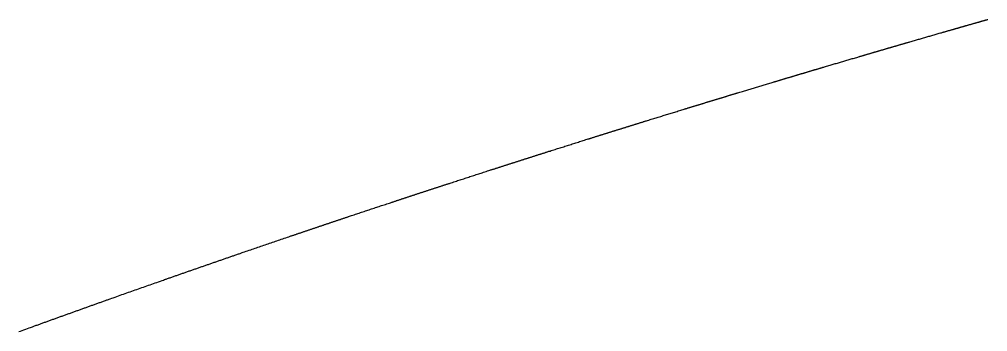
# Model space of a CAD drawing. Header units: millimetres. Extents: x 0 to 610, y 0 to 457.
# Drawn here: x 23.373 to 25.321, y 96.469 to 97.097 of the extents above; entities that cross this region are included whole.
import ezdxf

# ---------------------------------------------------------------- set-up
doc = ezdxf.new("R2010")
doc.units = ezdxf.units.MM
doc.layers.add('TEST_CUT_FIRST', color=1, linetype='Continuous')

msp = doc.modelspace()

# ---------------------------------------------------------------- linework, layer by layer
at = {"layer": 'TEST_CUT_FIRST'}
msp.add_lwpolyline([(23.37194, 96.46874), (23.37521, 96.46993), (23.37854, 96.47114), (23.38201, 96.4724), (23.38563, 96.47371), (23.38921, 96.475), (23.39252, 96.47621), (23.39534, 96.47723), (23.39752, 96.47802), (23.39921, 96.47863), (23.40063, 96.47914), (23.40202, 96.47964), (23.40355, 96.4802), (23.40522, 96.4808), (23.40695, 96.48143), (23.4087, 96.48206), (23.4104, 96.48268), (23.41207, 96.48328), (23.41373, 96.48388), (23.41538, 96.48447), (23.41704, 96.48507), (23.4187, 96.48568), (23.42038, 96.48628), (23.42205, 96.48689), (23.42373, 96.48749), (23.4254, 96.48809), (23.42706, 96.48869), (23.42873, 96.4893), (23.4304, 96.4899), (23.43207, 96.4905), (23.43374, 96.4911), (23.43541, 96.4917), (23.43708, 96.49231), (23.43875, 96.49291), (23.44042, 96.49351), (23.44209, 96.49411), (23.44376, 96.49471), (23.44543, 96.49531), (23.4471, 96.49592), (23.44877, 96.49652), (23.45044, 96.49712), (23.45211, 96.49772), (23.45378, 96.49832), (23.45545, 96.49892), (23.45712, 96.49952), (23.45879, 96.50012), (23.46046, 96.50072), (23.46214, 96.50132), (23.46381, 96.50192), (23.46548, 96.50252), (23.46715, 96.50312), (23.46882, 96.50372), (23.47049, 96.50432), (23.47216, 96.50492), (23.47383, 96.50552), (23.4755, 96.50612), (23.47717, 96.50672), (23.47884, 96.50732), (23.48051, 96.50792), (23.48218, 96.50852), (23.48386, 96.50912), (23.48553, 96.50972), (23.4872, 96.51032), (23.48887, 96.51091), (23.49054, 96.51151), (23.49221, 96.51211), (23.49388, 96.51271), (23.49555, 96.51331), (23.49722, 96.51391), (23.4989, 96.5145), (23.50057, 96.5151), (23.50224, 96.5157), (23.50391, 96.5163), (23.50558, 96.5169), (23.50725, 96.51749), (23.50892, 96.51809), (23.5106, 96.51869), (23.51227, 96.51929), (23.51394, 96.51988), (23.51561, 96.52048), (23.51728, 96.52108), (23.51896, 96.52167), (23.52063, 96.52227), (23.5223, 96.52287), (23.52397, 96.52346), (23.52564, 96.52406), (23.52731, 96.52466), (23.52899, 96.52525), (23.53066, 96.52585), (23.53234, 96.52645), (23.53401, 96.52704), (23.53567, 96.52764), (23.53733, 96.52822), (23.53898, 96.52881), (23.54065, 96.52941), (23.54236, 96.53002), (23.54411, 96.53064), (23.54585, 96.53126), (23.54752, 96.53185), (23.54905, 96.5324), (23.55044, 96.53289), (23.55187, 96.5334), (23.55356, 96.534), (23.55574, 96.53478), (23.55857, 96.53578), (23.5619, 96.53696), (23.56549, 96.53824), (23.56911, 96.53952), (23.57259, 96.54076), (23.57594, 96.54195), (23.57922, 96.54311), (23.58248, 96.54427), (23.58579, 96.54544), (23.58913, 96.54662), (23.59249, 96.54781), (23.59586, 96.549), (23.59921, 96.55019), (23.60256, 96.55137), (23.6059, 96.55255), (23.60923, 96.55373), (23.61257, 96.5549), (23.61591, 96.55608), (23.61925, 96.55726), (23.62261, 96.55845), (23.62598, 96.55963), (23.62934, 96.56082), (23.63268, 96.562), (23.63599, 96.56316), (23.63926, 96.56431), (23.64254, 96.56546), (23.64589, 96.56664), (23.64937, 96.56787), (23.653, 96.56914), (23.6566, 96.5704), (23.65993, 96.57157), (23.66276, 96.57257), (23.66494, 96.57333), (23.66663, 96.57392), (23.66806, 96.57442), (23.66945, 96.57491), (23.67098, 96.57545), (23.67265, 96.57603), (23.67438, 96.57664), (23.67613, 96.57725), (23.67784, 96.57785), (23.67951, 96.57844), (23.68117, 96.57902), (23.68282, 96.57959), (23.68448, 96.58018), (23.68615, 96.58076), (23.68783, 96.58135), (23.68951, 96.58193), (23.69118, 96.58252), (23.69286, 96.5831), (23.69453, 96.58369), (23.6962, 96.58427), (23.69787, 96.58486), (23.69954, 96.58544), (23.70122, 96.58602), (23.70289, 96.58661), (23.70456, 96.58719), (23.70623, 96.58778), (23.70791, 96.58836), (23.70958, 96.58894), (23.71125, 96.58953), (23.71292, 96.59011), (23.7146, 96.59069), (23.71627, 96.59128), (23.71794, 96.59186), (23.71962, 96.59244), (23.72129, 96.59302), (23.72296, 96.59361), (23.72463, 96.59419), (23.72631, 96.59477), (23.72798, 96.59535), (23.72965, 96.59594), (23.73133, 96.59652), (23.733, 96.5971), (23.73467, 96.59768), (23.73635, 96.59826), (23.73802, 96.59884), (23.73969, 96.59943), (23.74137, 96.60001), (23.74304, 96.60059), (23.74471, 96.60117), (23.74639, 96.60175), (23.74806, 96.60233), (23.74973, 96.60291), (23.75141, 96.60349), (23.75308, 96.60407), (23.75475, 96.60465), (23.75643, 96.60523), (23.7581, 96.60581), (23.75978, 96.60639), (23.76145, 96.60697), (23.76312, 96.60755), (23.7648, 96.60813), (23.76647, 96.60871), (23.76815, 96.60929), (23.76982, 96.60987), (23.77149, 96.61045), (23.77317, 96.61103), (23.77484, 96.61161), (23.77652, 96.61219), (23.77819, 96.61277), (23.77986, 96.61335), (23.78154, 96.61392), (23.78321, 96.6145), (23.78489, 96.61508), (23.78656, 96.61566), (23.78824, 96.61624), (23.78991, 96.61682), (23.79158, 96.61739), (23.79326, 96.61797), (23.79493, 96.61855), (23.79661, 96.61913), (23.79829, 96.61971), (23.79997, 96.62028), (23.80164, 96.62086), (23.80331, 96.62144), (23.80497, 96.62201), (23.80663, 96.62258), (23.8083, 96.62316), (23.81001, 96.62374), (23.81174, 96.62434), (23.81346, 96.62493), (23.81514, 96.62551), (23.81671, 96.62605), (23.81817, 96.62655), (23.81966, 96.62706), (23.82135, 96.62765), (23.82341, 96.62835), (23.82596, 96.62923), (23.82888, 96.63023), (23.832, 96.63131), (23.83515, 96.63239), (23.8382, 96.63343), (23.84114, 96.63444), (23.84402, 96.63543), (23.8469, 96.63642), (23.84981, 96.63741), (23.85275, 96.63842), (23.8557, 96.63943), (23.85866, 96.64044), (23.8616, 96.64145), (23.86454, 96.64245), (23.86748, 96.64346), (23.87041, 96.64446), (23.87334, 96.64546), (23.87627, 96.64646), (23.87922, 96.64746), (23.88217, 96.64847), (23.88513, 96.64948), (23.88808, 96.65049), (23.89102, 96.65149), (23.89392, 96.65248), (23.89679, 96.65345), (23.89966, 96.65443), (23.9026, 96.65543), (23.90568, 96.65648), (23.90891, 96.65757), (23.91209, 96.65865), (23.91502, 96.65965), (23.91744, 96.66047), (23.91922, 96.66107), (23.9205, 96.66151), (23.92152, 96.66185), (23.9225, 96.66219), (23.92362, 96.66257), (23.92488, 96.66299), (23.92621, 96.66344), (23.92755, 96.6639), (23.92885, 96.66434), (23.93011, 96.66477), (23.93136, 96.66519), (23.9326, 96.66561), (23.93386, 96.66603), (23.93512, 96.66646), (23.93639, 96.66689), (23.93766, 96.66732), (23.93892, 96.66775), (23.94019, 96.66818), (23.94145, 96.6686), (23.94271, 96.66903), (23.94397, 96.66946), (23.94524, 96.66989), (23.9465, 96.67031), (23.94776, 96.67074), (23.94903, 96.67117), (23.95029, 96.67159), (23.95156, 96.67202), (23.95282, 96.67245), (23.95408, 96.67288), (23.95535, 96.6733), (23.95661, 96.67373), (23.95787, 96.67416), (23.95914, 96.67458), (23.9604, 96.67501), (23.96167, 96.67544), (23.96293, 96.67586), (23.96419, 96.67629), (23.96546, 96.67671), (23.96672, 96.67714), (23.96799, 96.67757), (23.96925, 96.67799), (23.97051, 96.67842), (23.97178, 96.67884), (23.97304, 96.67927), (23.97431, 96.6797), (23.97557, 96.68012), (23.97683, 96.68055), (23.9781, 96.68097), (23.97936, 96.6814), (23.98063, 96.68182), (23.98189, 96.68225), (23.98316, 96.68267), (23.98442, 96.6831), (23.98568, 96.68353), (23.98695, 96.68395), (23.98821, 96.68438), (23.98948, 96.6848), (23.99074, 96.68523), (23.99201, 96.68565), (23.99327, 96.68608), (23.99453, 96.6865), (23.9958, 96.68692), (23.99706, 96.68735), (23.99833, 96.68777), (23.99959, 96.6882), (24.00086, 96.68862), (24.00212, 96.68905), (24.00339, 96.68947), (24.00465, 96.6899), (24.00591, 96.69032), (24.00718, 96.69074), (24.00844, 96.69117), (24.00971, 96.69159), (24.01097, 96.69202), (24.01224, 96.69244), (24.0135, 96.69286), (24.01477, 96.69329), (24.01603, 96.69371), (24.01729, 96.69413), (24.01856, 96.69456), (24.01983, 96.69498), (24.0211, 96.69541), (24.02236, 96.69583), (24.02362, 96.69625), (24.02487, 96.69667), (24.02612, 96.69709), (24.02739, 96.69751), (24.02868, 96.69794), (24.03, 96.69839), (24.03132, 96.69882), (24.03258, 96.69925), (24.03374, 96.69964), (24.03479, 96.69999), (24.03587, 96.70035), (24.03715, 96.70078), (24.0388, 96.70133), (24.04093, 96.70204), (24.04343, 96.70287), (24.04613, 96.70377), (24.04886, 96.70468), (24.05148, 96.70556), (24.054, 96.7064), (24.05646, 96.70722), (24.05892, 96.70804), (24.06141, 96.70886), (24.06392, 96.7097), (24.06645, 96.71054), (24.06898, 96.71138), (24.07151, 96.71222), (24.07402, 96.71306), (24.07654, 96.7139), (24.07905, 96.71473), (24.08156, 96.71556), (24.08407, 96.7164), (24.08659, 96.71723), (24.08911, 96.71807), (24.09164, 96.71891), (24.09417, 96.71975), (24.09669, 96.72058), (24.09918, 96.72141), (24.10164, 96.72222), (24.1041, 96.72304), (24.10662, 96.72387), (24.10924, 96.72474), (24.11198, 96.72564), (24.11468, 96.72654), (24.11718, 96.72737), (24.11931, 96.72807), (24.12095, 96.72861), (24.12222, 96.72903), (24.12328, 96.72938), (24.12432, 96.72972), (24.12546, 96.7301), (24.12671, 96.73051), (24.12801, 96.73094), (24.12932, 96.73137), (24.1306, 96.7318), (24.13185, 96.73221), (24.13309, 96.73262), (24.13432, 96.73303), (24.13557, 96.73344), (24.13682, 96.73385), (24.13807, 96.73426), (24.13933, 96.73468), (24.14058, 96.73509), (24.14183, 96.7355), (24.14308, 96.73591), (24.14433, 96.73632), (24.14558, 96.73674), (24.14684, 96.73715), (24.14809, 96.73756), (24.14934, 96.73797), (24.15059, 96.73838), (24.15184, 96.7388), (24.15309, 96.73921), (24.15434, 96.73962), (24.1556, 96.74003), (24.15685, 96.74044), (24.1581, 96.74085), (24.15935, 96.74127), (24.1606, 96.74168), (24.16185, 96.74209), (24.16311, 96.7425), (24.16436, 96.74291), (24.16561, 96.74332), (24.16686, 96.74373), (24.16811, 96.74414), (24.16936, 96.74455), (24.17061, 96.74497), (24.17187, 96.74538), (24.17312, 96.74579), (24.17437, 96.7462), (24.17562, 96.74661), (24.17687, 96.74702), (24.17812, 96.74743), (24.17938, 96.74784), (24.18063, 96.74825), (24.18188, 96.74866), (24.18313, 96.74907), (24.18438, 96.74948), (24.18564, 96.74989), (24.18689, 96.7503), (24.18814, 96.75071), (24.18939, 96.75112), (24.19064, 96.75153), (24.19189, 96.75194), (24.19315, 96.75235), (24.1944, 96.75276), (24.19565, 96.75317), (24.1969, 96.75358), (24.19815, 96.75399), (24.19941, 96.7544), (24.20066, 96.75481), (24.20191, 96.75522), (24.20316, 96.75563), (24.20441, 96.75604), (24.20567, 96.75644), (24.20692, 96.75685), (24.20817, 96.75726), (24.20942, 96.75767), (24.21068, 96.75808), (24.21193, 96.75849), (24.21318, 96.7589), (24.21443, 96.75931), (24.21568, 96.75972), (24.21693, 96.76012), (24.21819, 96.76053), (24.21944, 96.76094), (24.2207, 96.76135), (24.22195, 96.76176), (24.2232, 96.76217), (24.22445, 96.76258), (24.22569, 96.76298), (24.22693, 96.76338), (24.22818, 96.76379), (24.22946, 96.76421), (24.23077, 96.76463), (24.23207, 96.76506), (24.23332, 96.76546), (24.23447, 96.76584), (24.23551, 96.76618), (24.23658, 96.76653), (24.23785, 96.76694), (24.23948, 96.76747), (24.24159, 96.76816), (24.24407, 96.76896), (24.24674, 96.76983), (24.24944, 96.77071), (24.25204, 96.77155), (24.25453, 96.77236), (24.25697, 96.77316), (24.25941, 96.77395), (24.26187, 96.77474), (24.26436, 96.77555), (24.26687, 96.77636), (24.26938, 96.77718), (24.27188, 96.77799), (24.27437, 96.7788), (24.27686, 96.7796), (24.27934, 96.78041), (24.28183, 96.78121), (24.28432, 96.78202), (24.28681, 96.78282), (24.28931, 96.78363), (24.29182, 96.78444), (24.29433, 96.78525), (24.29682, 96.78606), (24.29928, 96.78685), (24.30172, 96.78764), (24.30416, 96.78843), (24.30666, 96.78923), (24.30925, 96.79007), (24.31196, 96.79094), (24.31464, 96.7918), (24.31712, 96.7926), (24.31922, 96.79328), (24.32085, 96.79381), (24.3221, 96.79421), (24.32315, 96.79455), (24.32418, 96.79488), (24.32532, 96.79524), (24.32655, 96.79564), (24.32784, 96.79606), (24.32914, 96.79647), (24.33041, 96.79688), (24.33165, 96.79728), (24.33287, 96.79768), (24.3341, 96.79807), (24.33533, 96.79846), (24.33657, 96.79886), (24.33781, 96.79926), (24.33906, 96.79966), (24.3403, 96.80006), (24.34154, 96.80046), (24.34278, 96.80086), (24.34402, 96.80125), (24.34526, 96.80165), (24.3465, 96.80205), (24.34774, 96.80245), (24.34898, 96.80285), (24.35022, 96.80324), (24.35146, 96.80364), (24.3527, 96.80404), (24.35394, 96.80444), (24.35518, 96.80483), (24.35642, 96.80523), (24.35766, 96.80563), (24.3589, 96.80603), (24.36014, 96.80642), (24.36138, 96.80682), (24.36262, 96.80722), (24.36386, 96.80762), (24.3651, 96.80801), (24.36634, 96.80841), (24.36758, 96.80881), (24.36882, 96.8092), (24.37006, 96.8096), (24.3713, 96.81), (24.37254, 96.81039), (24.37378, 96.81079), (24.37502, 96.81119), (24.37626, 96.81158), (24.3775, 96.81198), (24.37874, 96.81238), (24.37998, 96.81277), (24.38122, 96.81317), (24.38246, 96.81357), (24.3837, 96.81396), (24.38494, 96.81436), (24.38618, 96.81475), (24.38742, 96.81515), (24.38866, 96.81555), (24.3899, 96.81594), (24.39114, 96.81634), (24.39238, 96.81673), (24.39362, 96.81713), (24.39486, 96.81753), (24.3961, 96.81792), (24.39734, 96.81832), (24.39858, 96.81871), (24.39982, 96.81911), (24.40106, 96.8195), (24.4023, 96.8199), (24.40354, 96.82029), (24.40478, 96.82069), (24.40602, 96.82108), (24.40726, 96.82148), (24.40851, 96.82187), (24.40975, 96.82227), (24.41099, 96.82266), (24.41223, 96.82306), (24.41347, 96.82345), (24.41471, 96.82385), (24.41595, 96.82424), (24.41719, 96.82464), (24.41843, 96.82503), (24.41967, 96.82543), (24.42092, 96.82582), (24.42216, 96.82622), (24.42339, 96.82661), (24.42462, 96.827), (24.42585, 96.82739), (24.42709, 96.82779), (24.42836, 96.82819), (24.42965, 96.8286), (24.43094, 96.82901), (24.43218, 96.8294), (24.43332, 96.82976), (24.43435, 96.83009), (24.43541, 96.83043), (24.43667, 96.83083), (24.43828, 96.83134), (24.44037, 96.832), (24.44282, 96.83278), (24.44547, 96.83362), (24.44814, 96.83446), (24.4507, 96.83528), (24.45317, 96.83606), (24.45559, 96.83682), (24.45799, 96.83759), (24.46043, 96.83836), (24.4629, 96.83914), (24.46537, 96.83992), (24.46785, 96.8407), (24.47033, 96.84148), (24.47279, 96.84226), (24.47525, 96.84304), (24.47771, 96.84382), (24.48017, 96.84459), (24.48263, 96.84537), (24.4851, 96.84615), (24.48757, 96.84693), (24.49005, 96.84771), (24.49253, 96.84849), (24.49499, 96.84927), (24.49743, 96.85004), (24.49984, 96.85079), (24.50226, 96.85155), (24.50473, 96.85233), (24.50729, 96.85314), (24.50997, 96.85398), (24.51262, 96.85481), (24.51507, 96.85558), (24.51716, 96.85624), (24.51876, 96.85674), (24.52, 96.85713), (24.52104, 96.85746), (24.52205, 96.85778), (24.52317, 96.85813), (24.52439, 96.85851), (24.52567, 96.85891), (24.52695, 96.85931), (24.5282, 96.85971), (24.52942, 96.86009), (24.53063, 96.86047), (24.53184, 96.86085), (24.53306, 96.86123), (24.53428, 96.86161), (24.53551, 96.862), (24.53674, 96.86238), (24.53797, 96.86277), (24.53919, 96.86315), (24.54041, 96.86354), (24.54164, 96.86392), (24.54286, 96.8643), (24.54408, 96.86468), (24.54531, 96.86507), (24.54653, 96.86545), (24.54776, 96.86583), (24.54898, 96.86622), (24.55021, 96.8666), (24.55143, 96.86698), (24.55265, 96.86737), (24.55388, 96.86775), (24.5551, 96.86813), (24.55633, 96.86852), (24.55755, 96.8689), (24.55878, 96.86928), (24.56, 96.86966), (24.56122, 96.87005), (24.56245, 96.87043), (24.56367, 96.87081), (24.5649, 96.87119), (24.56612, 96.87158), (24.56735, 96.87196), (24.56857, 96.87234), (24.56979, 96.87272), (24.57102, 96.8731), (24.57224, 96.87349), (24.57347, 96.87387), (24.57469, 96.87425), (24.57592, 96.87463), (24.57714, 96.87501), (24.57837, 96.8754), (24.57959, 96.87578), (24.58082, 96.87616), (24.58204, 96.87654), (24.58326, 96.87692), (24.58449, 96.8773), (24.58571, 96.87769), (24.58694, 96.87807), (24.58816, 96.87845), (24.58939, 96.87883), (24.59061, 96.87921), (24.59184, 96.87959), (24.59306, 96.87997), (24.59429, 96.88035), (24.59551, 96.88074), (24.59674, 96.88112), (24.59796, 96.8815), (24.59918, 96.88188), (24.60041, 96.88226), (24.60163, 96.88264), (24.60286, 96.88302), (24.60408, 96.8834), (24.60531, 96.88378), (24.60653, 96.88416), (24.60776, 96.88454), (24.60898, 96.88492), (24.61021, 96.8853), (24.61143, 96.88568), (24.61266, 96.88606), (24.61388, 96.88644), (24.61511, 96.88682), (24.61634, 96.88721), (24.61756, 96.88759), (24.61879, 96.88797), (24.62001, 96.88834), (24.62122, 96.88872), (24.62243, 96.8891), (24.62366, 96.88948), (24.62491, 96.88986), (24.62618, 96.89026), (24.62745, 96.89065), (24.62867, 96.89103), (24.62981, 96.89138), (24.63084, 96.8917), (24.6319, 96.89203), (24.63314, 96.89241), (24.63471, 96.8929), (24.63671, 96.89352), (24.63905, 96.89425), (24.64157, 96.89503), (24.64412, 96.89581), (24.64656, 96.89657), (24.64892, 96.8973), (24.65123, 96.89801), (24.65353, 96.89872), (24.65586, 96.89944), (24.65821, 96.90017), (24.66058, 96.9009), (24.66294, 96.90163), (24.6653, 96.90236), (24.66766, 96.90308), (24.67001, 96.90381), (24.67236, 96.90453), (24.6747, 96.90525), (24.67705, 96.90598), (24.67941, 96.9067), (24.68177, 96.90743), (24.68414, 96.90816), (24.68651, 96.90889), (24.68886, 96.90961), (24.69119, 96.91033), (24.69348, 96.91103), (24.69579, 96.91174), (24.69815, 96.91247), (24.7006, 96.91322), (24.70316, 96.91401), (24.7057, 96.91478), (24.70804, 96.9155), (24.71002, 96.91611), (24.71152, 96.91657), (24.71266, 96.91692), (24.71361, 96.91721), (24.71453, 96.91749), (24.71556, 96.91781), (24.71669, 96.91815), (24.71786, 96.91851), (24.71905, 96.91888), (24.7202, 96.91923), (24.72133, 96.91958), (24.72245, 96.91992), (24.72356, 96.92026), (24.72468, 96.9206), (24.72581, 96.92095), (24.72694, 96.9213), (24.72807, 96.92164), (24.7292, 96.92199), (24.73033, 96.92233), (24.73146, 96.92268), (24.73259, 96.92302), (24.73372, 96.92337), (24.73485, 96.92371), (24.73597, 96.92406), (24.7371, 96.9244), (24.73823, 96.92475), (24.73936, 96.92509), (24.74049, 96.92544), (24.74162, 96.92578), (24.74275, 96.92613), (24.74388, 96.92647), (24.745, 96.92682), (24.74613, 96.92716), (24.74726, 96.92751), (24.74839, 96.92785), (24.74952, 96.9282), (24.75065, 96.92854), (24.75178, 96.92889), (24.7529, 96.92923), (24.75403, 96.92957), (24.75516, 96.92992), (24.75629, 96.93026), (24.75742, 96.93061), (24.75855, 96.93095), (24.75968, 96.9313), (24.76081, 96.93164), (24.76193, 96.93198), (24.76306, 96.93233), (24.76419, 96.93267), (24.76532, 96.93302), (24.76645, 96.93336), (24.76758, 96.9337), (24.76871, 96.93405), (24.76984, 96.93439), (24.77097, 96.93473), (24.77209, 96.93508), (24.77322, 96.93542), (24.77435, 96.93577), (24.77548, 96.93611), (24.77661, 96.93645), (24.77774, 96.9368), (24.77887, 96.93714), (24.78, 96.93748), (24.78113, 96.93783), (24.78226, 96.93817), (24.78338, 96.93851), (24.78451, 96.93886), (24.78564, 96.9392), (24.78677, 96.93954), (24.7879, 96.93989), (24.78903, 96.94023), (24.79016, 96.94057), (24.79129, 96.94091), (24.79242, 96.94126), (24.79355, 96.9416), (24.79467, 96.94194), (24.7958, 96.94229), (24.79693, 96.94263), (24.79806, 96.94297), (24.79919, 96.94331), (24.80032, 96.94366), (24.80145, 96.944), (24.80258, 96.94434), (24.80371, 96.94468), (24.80484, 96.94503), (24.80595, 96.94536), (24.80707, 96.9457), (24.8082, 96.94605), (24.80935, 96.94639), (24.81053, 96.94675), (24.8117, 96.94711), (24.81283, 96.94745), (24.81387, 96.94776), (24.81482, 96.94805), (24.81579, 96.94834), (24.81693, 96.94869), (24.81839, 96.94913), (24.82026, 96.9497), (24.82246, 96.95036), (24.82483, 96.95108), (24.82722, 96.9518), (24.82952, 96.9525), (24.83173, 96.95317), (24.8339, 96.95382), (24.83606, 96.95447), (24.83824, 96.95513), (24.84045, 96.9558), (24.84267, 96.95647), (24.84489, 96.95714), (24.84711, 96.95781), (24.84932, 96.95847), (24.85152, 96.95914), (24.85373, 96.9598), (24.85593, 96.96047), (24.85814, 96.96113), (24.86035, 96.9618), (24.86256, 96.96247), (24.86479, 96.96314), (24.86701, 96.9638), (24.86922, 96.96447), (24.8714, 96.96512), (24.87356, 96.96577), (24.87572, 96.96642), (24.87794, 96.96709), (24.88024, 96.96778), (24.88264, 96.9685), (24.88502, 96.96922), (24.88721, 96.96988), (24.88908, 96.97043), (24.8905, 96.97086), (24.89159, 96.97119), (24.89251, 96.97146), (24.8934, 96.97173), (24.89438, 96.97203), (24.89546, 96.97235), (24.89658, 96.97269), (24.89771, 96.97303), (24.89882, 96.97336), (24.8999, 96.97368), (24.90097, 96.974), (24.90203, 96.97432), (24.90311, 96.97464), (24.90419, 96.97496), (24.90527, 96.97529), (24.90635, 96.97561), (24.90744, 96.97594), (24.90852, 96.97626), (24.90959, 96.97658), (24.91067, 96.97691), (24.91175, 96.97723), (24.91283, 96.97755), (24.91391, 96.97788), (24.91499, 96.9782), (24.91607, 96.97852), (24.91715, 96.97885), (24.91823, 96.97917), (24.91931, 96.97949), (24.92039, 96.97981), (24.92147, 96.98014), (24.92255, 96.98046), (24.92363, 96.98078), (24.92471, 96.98111), (24.92579, 96.98143), (24.92687, 96.98175), (24.92795, 96.98207), (24.92903, 96.9824), (24.93011, 96.98272), (24.93119, 96.98304), (24.93227, 96.98336), (24.93335, 96.98369), (24.93443, 96.98401), (24.93551, 96.98433), (24.93659, 96.98465), (24.93767, 96.98497), (24.93875, 96.9853), (24.93983, 96.98562), (24.94091, 96.98594), (24.94199, 96.98626), (24.94308, 96.98658), (24.94416, 96.98691), (24.94524, 96.98723), (24.94632, 96.98755), (24.9474, 96.98787), (24.94848, 96.98819), (24.94956, 96.98852), (24.95064, 96.98884), (24.95172, 96.98916), (24.9528, 96.98948), (24.95388, 96.9898), (24.95496, 96.99012), (24.95604, 96.99045), (24.95712, 96.99077), (24.9582, 96.99109), (24.95928, 96.99141), (24.96036, 96.99173), (24.96144, 96.99205), (24.96252, 96.99237), (24.9636, 96.9927), (24.96468, 96.99302), (24.96576, 96.99334), (24.96684, 96.99366), (24.96792, 96.99398), (24.969, 96.9943), (24.97008, 96.99462), (24.97116, 96.99494), (24.97224, 96.99526), (24.97332, 96.99558), (24.9744, 96.9959), (24.97548, 96.99623), (24.97657, 96.99655), (24.97765, 96.99687), (24.97873, 96.99719), (24.9798, 96.99751), (24.98087, 96.99783), (24.98194, 96.99814), (24.98302, 96.99846), (24.98413, 96.99879), (24.98525, 96.99913), (24.98638, 96.99946), (24.98745, 96.99978), (24.98845, 97.00007), (24.98935, 97.00034), (24.99027, 97.00061), (24.99136, 97.00094), (24.99277, 97.00135), (24.99458, 97.00189), (24.99671, 97.00252), (24.999, 97.0032), (25.00132, 97.00388), (25.00354, 97.00454), (25.00568, 97.00518), (25.00778, 97.00579), (25.00986, 97.00641), (25.01198, 97.00704), (25.01411, 97.00767), (25.01626, 97.0083), (25.01841, 97.00894), (25.02056, 97.00957), (25.0227, 97.0102), (25.02483, 97.01083), (25.02696, 97.01146), (25.02909, 97.01209), (25.03123, 97.01272), (25.03337, 97.01335), (25.03551, 97.01398), (25.03766, 97.01462), (25.03981, 97.01525), (25.04195, 97.01588), (25.04406, 97.0165), (25.04615, 97.01712), (25.04825, 97.01773), (25.05039, 97.01836), (25.05261, 97.01902), (25.05493, 97.0197), (25.05723, 97.02038), (25.05936, 97.021), (25.06117, 97.02153), (25.06255, 97.02194), (25.06362, 97.02225), (25.06452, 97.02252), (25.06539, 97.02277), (25.06636, 97.02306), (25.06742, 97.02337), (25.06852, 97.02369), (25.06962, 97.02401), (25.0707, 97.02433), (25.07176, 97.02464), (25.07281, 97.02495), (25.07385, 97.02526), (25.0749, 97.02556), (25.07596, 97.02587), (25.07702, 97.02618), (25.07808, 97.02649), (25.07914, 97.02681), (25.08019, 97.02712), (25.08125, 97.02742), (25.08231, 97.02773), (25.08336, 97.02804), (25.08442, 97.02835), (25.08548, 97.02866), (25.08653, 97.02897), (25.08759, 97.02928), (25.08865, 97.02959), (25.08971, 97.0299), (25.09076, 97.03021), (25.09182, 97.03052), (25.09288, 97.03083), (25.09393, 97.03114), (25.09499, 97.03145), (25.09605, 97.03176), (25.09711, 97.03207), (25.09816, 97.03238), (25.09922, 97.03269), (25.10028, 97.03299), (25.10133, 97.0333), (25.10239, 97.03361), (25.10345, 97.03392), (25.1045, 97.03423), (25.10556, 97.03454), (25.10662, 97.03485), (25.10768, 97.03516), (25.10873, 97.03547), (25.10979, 97.03577), (25.11085, 97.03608), (25.11191, 97.03639), (25.11296, 97.0367), (25.11402, 97.03701), (25.11508, 97.03732), (25.11613, 97.03763), (25.11719, 97.03793), (25.11825, 97.03824), (25.11931, 97.03855), (25.12036, 97.03886), (25.12142, 97.03917), (25.12248, 97.03948), (25.12353, 97.03978), (25.12459, 97.04009), (25.12565, 97.0404), (25.12671, 97.04071), (25.12776, 97.04102), (25.12882, 97.04133), (25.12988, 97.04163), (25.13094, 97.04194), (25.13199, 97.04225), (25.13305, 97.04256), (25.13411, 97.04286), (25.13516, 97.04317), (25.13622, 97.04348), (25.13728, 97.04379), (25.13834, 97.0441), (25.13939, 97.0444), (25.14045, 97.04471), (25.14151, 97.04502), (25.14256, 97.04533), (25.14362, 97.04563), (25.14468, 97.04594), (25.14574, 97.04625), (25.1468, 97.04656), (25.14786, 97.04686), (25.14892, 97.04717), (25.14997, 97.04748), (25.15101, 97.04778), (25.15206, 97.04809), (25.15312, 97.04839), (25.1542, 97.04871), (25.1553, 97.04903), (25.1564, 97.04935), (25.15745, 97.04965), (25.15843, 97.04993), (25.15931, 97.05019), (25.16021, 97.05045), (25.16128, 97.05076), (25.16266, 97.05116), (25.16443, 97.05168), (25.16651, 97.05228), (25.16875, 97.05293), (25.17101, 97.05358), (25.17318, 97.05421), (25.17527, 97.05482), (25.17732, 97.05541), (25.17936, 97.056), (25.18143, 97.0566), (25.18351, 97.0572), (25.18561, 97.05781), (25.18771, 97.05842), (25.18981, 97.05903), (25.1919, 97.05963), (25.19398, 97.06023), (25.19607, 97.06083), (25.19815, 97.06144), (25.20024, 97.06204), (25.20232, 97.06264), (25.20442, 97.06325), (25.20652, 97.06385), (25.20862, 97.06446), (25.21071, 97.06506), (25.21277, 97.06566), (25.21481, 97.06624), (25.21686, 97.06683), (25.21895, 97.06744), (25.22113, 97.06806), (25.2234, 97.06872), (25.22564, 97.06936), (25.22772, 97.06996), (25.22948, 97.07047), (25.23084, 97.07086), (25.23188, 97.07116), (25.23276, 97.07141), (25.23361, 97.07166), (25.23455, 97.07193), (25.23558, 97.07222), (25.23665, 97.07253), (25.23773, 97.07284), (25.23879, 97.07314), (25.23982, 97.07344), (25.24084, 97.07373), (25.24186, 97.07403), (25.24288, 97.07432), (25.24391, 97.07462), (25.24495, 97.07491), (25.24598, 97.07521), (25.24701, 97.07551), (25.24804, 97.0758), (25.24907, 97.0761), (25.2501, 97.07639), (25.25113, 97.07669), (25.25217, 97.07699), (25.2532, 97.07728), (25.25423, 97.07758), (25.25526, 97.07787), (25.25629, 97.07817), (25.25732, 97.07846), (25.25835, 97.07876), (25.25938, 97.07905), (25.26041, 97.07935), (25.26145, 97.07965), (25.26248, 97.07994), (25.26351, 97.08024), (25.26454, 97.08053), (25.26557, 97.08083), (25.2666, 97.08112), (25.26763, 97.08142), (25.26866, 97.08171), (25.26969, 97.08201), (25.27072, 97.0823), (25.27176, 97.0826), (25.27279, 97.08289), (25.27382, 97.08319), (25.27485, 97.08348), (25.27588, 97.08378), (25.27691, 97.08407), (25.27794, 97.08437), (25.27897, 97.08466), (25.28, 97.08496), (25.28104, 97.08525), (25.28207, 97.08555), (25.2831, 97.08584), (25.28413, 97.08614), (25.28516, 97.08643), (25.28619, 97.08673), (25.28722, 97.08702), (25.28825, 97.08731), (25.28928, 97.08761), (25.29032, 97.0879), (25.29135, 97.0882), (25.29238, 97.08849), (25.29341, 97.08879), (25.29444, 97.08908), (25.29547, 97.08938), (25.2965, 97.08967), (25.29753, 97.08996), (25.29857, 97.09026), (25.2996, 97.09055), (25.30063, 97.09085), (25.30166, 97.09114), (25.30269, 97.09143), (25.30372, 97.09173), (25.30475, 97.09202), (25.30578, 97.09232), (25.30681, 97.09261), (25.30785, 97.0929), (25.30888, 97.0932), (25.30991, 97.09349), (25.31094, 97.09378), (25.31197, 97.09408), (25.313, 97.09437), (25.31404, 97.09467), (25.31507, 97.09496), (25.3161, 97.09525), (25.31711, 97.09554), (25.31813, 97.09583), (25.31917, 97.09613), (25.32022, 97.09643), (25.3213, 97.09673)], dxfattribs=at)

doc.saveas('drawing.dxf')
